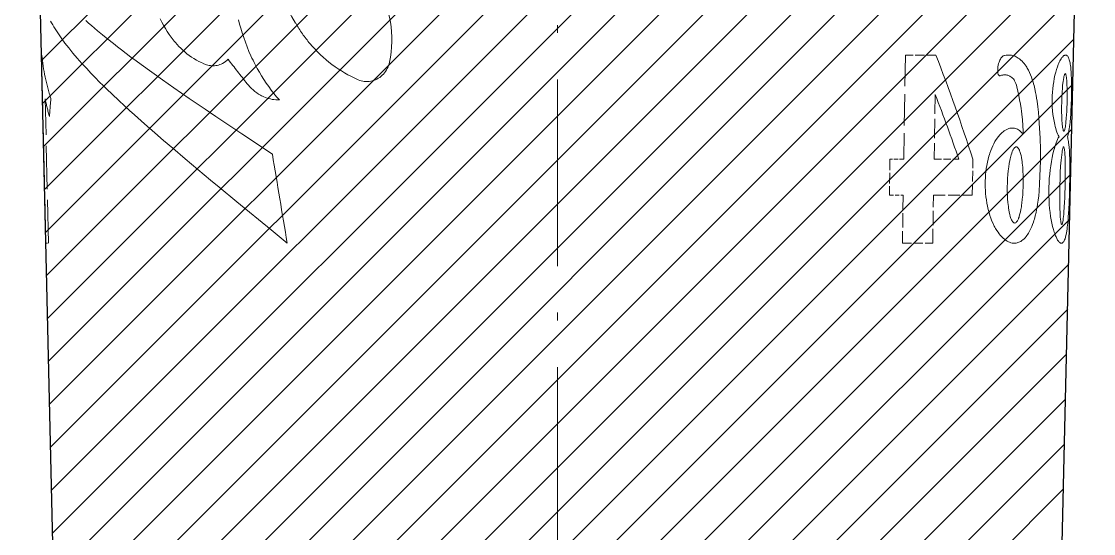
# Model space of a CAD drawing. Extents: x -99 to 297, y 0 to 529.
# Drawn here: x -98.8 to -29.8, y 168.6 to 201.6 of the extents above; entities that cross this region are included whole.
import ezdxf

# ---------------------------------------------------------------- set-up
doc = ezdxf.new("R2010")
doc.units = 0
doc.linetypes.add('DASHDOT', pattern=[18.5, 12, -3, 0.5, -3])
doc.linetypes.add('DASHED', pattern=[15, 12, -3])

msp = doc.modelspace()

# ---------------------------------------------------------------- linework, layer by layer
at = {"color": 7, "linetype": 'DASHDOT', "lineweight": 13}
msp.add_line((-64.337, 111.842), (-64.337, 385.962), dxfattribs=at)
at = {"color": 7, "lineweight": 13}
for p, q in [((-97.541, 199.061), (-30.181, 266.422)), ((-97.477, 196.297), (-29.883, 263.892)), ((-97.413, 193.533), (-29.837, 261.109)), ((-97.349, 190.768), (-29.837, 258.281)), ((-97.285, 188.004), (-29.837, 255.452)), ((-97.221, 185.24), (-29.892, 252.569)), ((-97.157, 182.475), (-29.959, 249.673)), ((-97.093, 179.711), (-30.026, 246.778)), ((-97.029, 176.947), (-30.093, 243.882)), ((-96.965, 174.182), (-30.16, 240.987)), ((-96.901, 171.418), (-30.227, 238.091)), ((-96.837, 168.654), (-30.294, 235.196)), ((-96.773, 165.889), (-30.362, 232.3)), ((-96.708, 163.125), (-30.429, 229.405)), ((-96.644, 160.361), (-30.496, 226.509)), ((-96.58, 157.596), (-30.563, 223.614)), ((-96.516, 154.832), (-30.63, 220.718)), ((-96.452, 152.067), (-30.697, 217.822)), ((-96.668, 149.023), (-30.764, 214.927)), ((-97.784, 145.079), (-30.831, 212.031)), ((-98.639, 141.395), (-30.899, 209.136)), ((-98.837, 138.369), (-30.966, 206.24)), ((-98.837, 135.541), (-31.033, 203.345)), ((-98.836, 132.713), (-31.1, 200.449)), ((-98.682, 130.038), (-31.167, 197.554)), ((-98.288, 127.604), (-31.234, 194.658)), ((-97.7, 125.363), (-31.301, 191.763)), ((-96.948, 123.287), (-31.368, 188.867)), ((-94.505, 122.902), (-31.435, 185.971)), ((-91.676, 122.902), (-31.503, 183.076)), ((-88.848, 122.902), (-31.57, 180.18)), ((-86.019, 122.902), (-31.637, 177.285)), ((-83.191, 122.902), (-31.704, 174.389)), ((-80.363, 122.902), (-31.771, 171.494))]:
    msp.add_line(p, q, dxfattribs=at)
at = {"color": 7, "lineweight": 30}
for p, q in [((-96.437, 151.402), (-98.835, 254.886)), ((-32.237, 151.402), (-29.838, 254.886))]:
    msp.add_line(p, q, dxfattribs=at)
at = {"color": 7, "linetype": 'DASHED', "lineweight": 13, "ltscale": 0.000654411}
msp.add_line((-97.521, 199.423), (-97.548, 199.423), dxfattribs=at)
at = {"color": 7, "linetype": 'DASHED', "lineweight": 13, "ltscale": 0.302865}
msp.add_line((-97.548, 199.423), (-97.267, 187.311), dxfattribs=at)
at = {"color": 7, "linetype": 'DASHED', "lineweight": 13, "ltscale": 0.16784}
msp.add_line((-41.947, 199.423), (-42.052, 192.71), dxfattribs=at)
at = {"color": 7, "linetype": 'DASHED', "lineweight": 13, "ltscale": 0.049118}
msp.add_line((-39.982, 199.423), (-41.947, 199.423), dxfattribs=at)
at = {"color": 7, "linetype": 'DASHED', "lineweight": 13, "ltscale": 0.104349}
msp.add_line((-40.026, 196.883), (-40.097, 192.71), dxfattribs=at)
at = {"color": 7, "linetype": 'DASHED', "lineweight": 13, "ltscale": 0.232499}
msp.add_line((-97.093, 187.311), (-97.307, 196.609), dxfattribs=at)
at = {"color": 7, "linetype": 'DASHED', "lineweight": 13, "ltscale": 0.057491}
msp.add_line((-42.938, 192.71), (-42.973, 190.411), dxfattribs=at)
at = {"color": 7, "linetype": 'DASHED', "lineweight": 13, "ltscale": 0.022157}
msp.add_line((-42.052, 192.71), (-42.938, 192.71), dxfattribs=at)
at = {"color": 7, "linetype": 'DASHED', "lineweight": 13, "ltscale": 0.039902}
msp.add_line((-40.097, 192.71), (-38.5, 192.71), dxfattribs=at)
at = {"color": 7, "linetype": 'DASHED', "lineweight": 13, "ltscale": 0.057495}
msp.add_line((-37.641, 190.411), (-37.598, 192.71), dxfattribs=at)
at = {"color": 7, "linetype": 'DASHED', "lineweight": 13, "ltscale": 0.022121}
msp.add_line((-42.973, 190.411), (-42.088, 190.411), dxfattribs=at)
at = {"color": 7, "linetype": 'DASHED', "lineweight": 13, "ltscale": 0.077489}
msp.add_line((-42.088, 190.411), (-42.136, 187.311), dxfattribs=at)
at = {"color": 7, "linetype": 'DASHED', "lineweight": 13, "ltscale": 0.07749}
msp.add_line((-40.188, 187.311), (-40.136, 190.411), dxfattribs=at)
at = {"color": 7, "linetype": 'DASHED', "lineweight": 13, "ltscale": 0.062362}
msp.add_line((-40.136, 190.411), (-37.641, 190.411), dxfattribs=at)
at = {"color": 7, "linetype": 'DASHED', "lineweight": 13, "ltscale": 0.004345}
msp.add_line((-97.267, 187.311), (-97.093, 187.311), dxfattribs=at)
at = {"color": 7, "linetype": 'DASHED', "lineweight": 13, "ltscale": 0.048703}
msp.add_line((-42.136, 187.311), (-40.188, 187.311), dxfattribs=at)
at = {"color": 7, "linetype": 'DASHED', "lineweight": 13}
for points in [[(-96.969, 201.609), (-96.901, 201.487), (-96.827, 201.359), (-96.749, 201.23), (-96.588, 200.976), (-96.416, 200.718), (-96.231, 200.457), (-96.035, 200.193), (-95.914, 200.036), (-95.79, 199.878), (-95.657, 199.712), (-95.52, 199.546), (-95.24, 199.217), (-94.945, 198.883), (-94.636, 198.546), (-94.369, 198.261), (-94.092, 197.974), (-93.807, 197.685), (-93.587, 197.466), (-93.363, 197.246), (-92.984, 196.88), (-92.593, 196.51), (-92.191, 196.136), (-91.883, 195.853), (-91.568, 195.568), (-90.923, 194.993), (-90.256, 194.409), (-89.686, 193.916), (-89.103, 193.419), (-88.308, 192.747), (-87.494, 192.066), (-86.664, 191.376), (-86.105, 190.914), (-84.968, 189.977), (-82.765, 188.165), (-81.732, 187.311)], [(-82.687, 193.041), (-84.651, 194.348), (-85.61, 194.988), (-86.317, 195.463), (-87.013, 195.933), (-88.035, 196.628), (-88.535, 196.972), (-89.027, 197.312), (-89.749, 197.817), (-90.451, 198.316), (-91.131, 198.808), (-91.462, 199.052), (-91.787, 199.293), (-92.09, 199.521), (-92.387, 199.747), (-92.652, 199.951), (-92.912, 200.154), (-93.267, 200.435), (-93.611, 200.714), (-93.944, 200.99), (-94.329, 201.318), (-94.516, 201.48), (-94.697, 201.641)], [(-89.899, 201.752), (-89.795, 201.542), (-89.687, 201.336), (-89.573, 201.136), (-89.453, 200.941), (-89.331, 200.754), (-89.203, 200.573), (-89.07, 200.398), (-89.002, 200.313), (-88.932, 200.23), (-88.818, 200.1), (-88.701, 199.975), (-88.581, 199.854), (-88.458, 199.737), (-88.331, 199.626), (-88.188, 199.508), (-88.04, 199.396), (-87.89, 199.29), (-87.736, 199.192), (-87.579, 199.099), (-87.418, 199.014), (-87.255, 198.936), (-87.089, 198.865), (-86.921, 198.801)], [(-82.233, 196.533), (-82.413, 196.739), (-82.588, 196.951), (-82.757, 197.168), (-82.922, 197.39), (-83.081, 197.616), (-83.234, 197.847), (-83.383, 198.082), (-83.525, 198.321), (-83.663, 198.564), (-83.794, 198.811), (-83.865, 198.949), (-83.933, 199.088), (-84.001, 199.23), (-84.067, 199.373), (-84.194, 199.66), (-84.313, 199.951), (-84.426, 200.246), (-84.531, 200.544), (-84.63, 200.845), (-84.722, 201.148), (-84.796, 201.413), (-84.865, 201.68)], [(-33.471, 196.447), (-33.499, 196.64), (-33.53, 196.83), (-33.565, 197.017), (-33.613, 197.244), (-33.667, 197.465), (-33.697, 197.573), (-33.727, 197.678), (-33.78, 197.844), (-33.836, 198.003), (-33.897, 198.157), (-33.962, 198.304), (-34.03, 198.444), (-34.103, 198.577), (-34.141, 198.64), (-34.18, 198.702), (-34.241, 198.79), (-34.303, 198.872), (-34.368, 198.95), (-34.436, 199.023), (-34.517, 199.1), (-34.559, 199.136), (-34.602, 199.171), (-34.644, 199.202), (-34.687, 199.231), (-34.754, 199.272), (-34.822, 199.308), (-34.891, 199.339), (-34.961, 199.365), (-35.043, 199.389), (-35.127, 199.407), (-35.211, 199.418), (-35.297, 199.423), (-35.383, 199.421), (-35.47, 199.412), (-35.558, 199.397)], [(-31.516, 194.167), (-31.497, 194.222), (-31.48, 194.282), (-31.447, 194.414), (-31.418, 194.562), (-31.398, 194.682), (-31.38, 194.811), (-31.363, 194.947), (-31.348, 195.09), (-31.322, 195.393), (-31.308, 195.591), (-31.297, 195.796), (-31.277, 196.22), (-31.264, 196.655), (-31.257, 197.09), (-31.257, 197.512), (-31.259, 197.721), (-31.264, 197.923), (-31.271, 198.114), (-31.281, 198.297), (-31.298, 198.526), (-31.309, 198.638), (-31.322, 198.743), (-31.335, 198.834), (-31.349, 198.92), (-31.362, 198.986), (-31.376, 199.048), (-31.397, 199.123), (-31.419, 199.191), (-31.443, 199.25), (-31.469, 199.301), (-31.497, 199.343), (-31.526, 199.377), (-31.554, 199.399), (-31.584, 199.414), (-31.615, 199.422), (-31.647, 199.422), (-31.68, 199.415), (-31.71, 199.402), (-31.741, 199.384), (-31.772, 199.36), (-31.796, 199.339), (-31.821, 199.314), (-31.87, 199.255), (-31.92, 199.184), (-31.961, 199.117), (-32.002, 199.041), (-32.044, 198.958), (-32.074, 198.891), (-32.104, 198.82), (-32.162, 198.667), (-32.218, 198.5), (-32.271, 198.321), (-32.32, 198.125), (-32.364, 197.919), (-32.403, 197.704), (-32.436, 197.482), (-32.463, 197.254), (-32.483, 197.022), (-32.496, 196.788), (-32.501, 196.552), (-32.5, 196.317), (-32.491, 196.073), (-32.474, 195.833), (-32.45, 195.6), (-32.419, 195.374), (-32.381, 195.159), (-32.36, 195.055), (-32.338, 194.955), (-32.306, 194.826), (-32.272, 194.704), (-32.237, 194.589), (-32.195, 194.468), (-32.151, 194.357), (-32.106, 194.257), (-32.06, 194.167)], [(-86.921, 198.801), (-86.838, 198.774), (-86.754, 198.754), (-86.669, 198.739), (-86.583, 198.731), (-86.497, 198.728), (-86.411, 198.732), (-86.326, 198.742), (-86.241, 198.758), (-86.156, 198.779), (-86.073, 198.806), (-85.991, 198.839), (-85.942, 198.862), (-85.894, 198.886), (-85.8, 198.94), (-85.709, 199.002), (-85.621, 199.071), (-85.536, 199.146)], [(-77.159, 197.827), (-77.065, 197.79), (-76.968, 197.76), (-76.869, 197.738), (-76.769, 197.722), (-76.669, 197.714), (-76.565, 197.714), (-76.461, 197.721), (-76.357, 197.736), (-76.255, 197.759), (-76.155, 197.789), (-76.057, 197.827), (-75.962, 197.872), (-75.87, 197.924), (-75.781, 197.982), (-75.697, 198.047), (-75.616, 198.119), (-75.54, 198.197), (-75.469, 198.28), (-75.404, 198.367), (-75.345, 198.46), (-75.291, 198.556), (-75.245, 198.656), (-75.204, 198.759), (-75.171, 198.865), (-75.144, 198.973)], [(-35.558, 199.397), (-35.593, 199.387), (-35.627, 199.373), (-35.65, 199.36), (-35.673, 199.344), (-35.717, 199.308), (-35.759, 199.263), (-35.798, 199.212), (-35.834, 199.154), (-35.864, 199.097), (-35.891, 199.037), (-35.915, 198.973), (-35.932, 198.924), (-35.947, 198.873), (-35.971, 198.767), (-35.989, 198.658), (-36, 198.546), (-36.004, 198.434), (-36.001, 198.322)], [(-36.001, 198.322), (-35.997, 198.279), (-35.989, 198.238), (-35.977, 198.199), (-35.969, 198.177), (-35.959, 198.156), (-35.943, 198.132), (-35.926, 198.113), (-35.906, 198.098), (-35.884, 198.089), (-35.861, 198.086), (-35.838, 198.092)], [(-35.838, 198.092), (-35.761, 198.118), (-35.722, 198.128), (-35.683, 198.136), (-35.631, 198.144), (-35.58, 198.147), (-35.528, 198.147), (-35.471, 198.142), (-35.414, 198.133), (-35.358, 198.118), (-35.303, 198.099), (-35.268, 198.084), (-35.232, 198.067), (-35.197, 198.048), (-35.161, 198.026), (-35.093, 197.977)], [(-31.659, 198.223), (-31.666, 198.221), (-31.674, 198.217), (-31.683, 198.206), (-31.692, 198.192), (-31.701, 198.173), (-31.71, 198.149), (-31.728, 198.091), (-31.741, 198.039), (-31.753, 197.98), (-31.777, 197.845), (-31.794, 197.728), (-31.81, 197.602), (-31.825, 197.459), (-31.839, 197.31), (-31.861, 197.011), (-31.877, 196.7), (-31.887, 196.385), (-31.892, 196.079), (-31.89, 195.775), (-31.883, 195.48), (-31.876, 195.327), (-31.868, 195.18), (-31.859, 195.061), (-31.849, 194.949), (-31.838, 194.853), (-31.826, 194.765), (-31.815, 194.701), (-31.803, 194.644), (-31.793, 194.605), (-31.782, 194.573), (-31.773, 194.553), (-31.764, 194.538), (-31.754, 194.528), (-31.743, 194.524)], [(-31.743, 194.524), (-31.736, 194.526), (-31.729, 194.531), (-31.722, 194.538), (-31.715, 194.549), (-31.705, 194.57), (-31.695, 194.598), (-31.679, 194.656), (-31.664, 194.727), (-31.649, 194.81), (-31.636, 194.902), (-31.624, 195.003), (-31.612, 195.111), (-31.592, 195.341), (-31.576, 195.585), (-31.565, 195.775), (-31.557, 195.969), (-31.544, 196.363), (-31.538, 196.745), (-31.539, 197.121), (-31.542, 197.306), (-31.548, 197.484), (-31.555, 197.647), (-31.565, 197.798), (-31.574, 197.898), (-31.584, 197.989), (-31.593, 198.049), (-31.603, 198.103), (-31.612, 198.142), (-31.622, 198.174), (-31.63, 198.194), (-31.638, 198.209), (-31.649, 198.22), (-31.659, 198.223)], [(-84.309, 197.575), (-84.227, 197.477), (-84.143, 197.382), (-84.038, 197.275), (-83.928, 197.175), (-83.815, 197.081), (-83.697, 196.993), (-83.576, 196.912), (-83.452, 196.84), (-83.389, 196.806), (-83.325, 196.774), (-83.228, 196.73), (-83.13, 196.69), (-83.03, 196.655), (-82.928, 196.624), (-82.815, 196.595), (-82.7, 196.571), (-82.584, 196.553), (-82.467, 196.541), (-82.35, 196.534), (-82.233, 196.533)], [(-35.093, 197.977), (-35.069, 197.956), (-35.045, 197.934), (-34.998, 197.882), (-34.955, 197.823), (-34.915, 197.757), (-34.878, 197.686), (-34.857, 197.638), (-34.837, 197.589), (-34.801, 197.484), (-34.769, 197.371)], [(-34.769, 197.371), (-34.705, 197.101), (-34.647, 196.827), (-34.594, 196.549), (-34.546, 196.267), (-34.503, 195.982), (-34.478, 195.802), (-34.456, 195.622), (-34.416, 195.258), (-34.384, 194.891), (-34.359, 194.521)], [(-33.341, 190.652), (-33.309, 191.139), (-33.284, 191.627), (-33.267, 192.117), (-33.257, 192.607), (-33.256, 193.097), (-33.262, 193.585), (-33.268, 193.829), (-33.275, 194.072), (-33.289, 194.395), (-33.307, 194.716), (-33.328, 195.036), (-33.356, 195.393), (-33.389, 195.748), (-33.428, 196.099), (-33.471, 196.447)], [(-34.431, 194.395), (-34.486, 194.456), (-34.544, 194.511), (-34.603, 194.561), (-34.664, 194.604), (-34.727, 194.641), (-34.788, 194.67), (-34.851, 194.693), (-34.915, 194.71), (-34.979, 194.721), (-35.045, 194.726), (-35.111, 194.724), (-35.178, 194.716), (-35.232, 194.706), (-35.287, 194.691), (-35.341, 194.672), (-35.382, 194.656), (-35.422, 194.637), (-35.503, 194.593), (-35.583, 194.541), (-35.662, 194.482), (-35.724, 194.428), (-35.786, 194.37), (-35.846, 194.308), (-35.889, 194.26), (-35.932, 194.209), (-35.976, 194.154), (-36.019, 194.096), (-36.101, 193.976), (-36.18, 193.848), (-36.254, 193.713), (-36.325, 193.571), (-36.391, 193.423), (-36.452, 193.269), (-36.509, 193.111), (-36.54, 193.017), (-36.569, 192.921), (-36.623, 192.725), (-36.669, 192.526), (-36.709, 192.322), (-36.741, 192.116)], [(-34.359, 194.521), (-34.359, 194.496), (-34.361, 194.471), (-34.368, 194.436), (-34.374, 194.421), (-34.38, 194.407), (-34.386, 194.398), (-34.393, 194.391), (-34.4, 194.386), (-34.408, 194.384), (-34.42, 194.386), (-34.431, 194.395)], [(-32.06, 194.167), (-32.104, 194.083), (-32.148, 193.99), (-32.191, 193.888), (-32.237, 193.771), (-32.282, 193.645), (-32.326, 193.51), (-32.357, 193.405), (-32.388, 193.295), (-32.447, 193.064), (-32.501, 192.82), (-32.55, 192.565), (-32.593, 192.301), (-32.63, 192.028), (-32.661, 191.749), (-32.685, 191.466), (-32.701, 191.189), (-32.711, 190.911), (-32.714, 190.632), (-32.711, 190.355), (-32.701, 190.081), (-32.684, 189.81), (-32.662, 189.545), (-32.633, 189.288), (-32.598, 189.038), (-32.56, 188.81), (-32.517, 188.592), (-32.471, 188.386), (-32.42, 188.194), (-32.366, 188.017), (-32.338, 187.932), (-32.309, 187.852), (-32.28, 187.781), (-32.252, 187.714), (-32.201, 187.608), (-32.176, 187.561), (-32.15, 187.517), (-32.116, 187.465), (-32.082, 187.42), (-32.048, 187.383), (-32.012, 187.352), (-31.977, 187.329), (-31.959, 187.322), (-31.942, 187.316), (-31.919, 187.312), (-31.897, 187.312), (-31.875, 187.316), (-31.859, 187.322), (-31.844, 187.329), (-31.827, 187.34), (-31.812, 187.353), (-31.786, 187.379), (-31.762, 187.411), (-31.738, 187.45), (-31.721, 187.483), (-31.704, 187.52), (-31.673, 187.602), (-31.643, 187.698), (-31.613, 187.818), (-31.585, 187.952), (-31.559, 188.098), (-31.542, 188.216), (-31.525, 188.34), (-31.496, 188.606), (-31.478, 188.8), (-31.462, 189.002), (-31.446, 189.238), (-31.431, 189.482), (-31.408, 189.962), (-31.391, 190.457), (-31.377, 190.959), (-31.369, 191.459), (-31.365, 191.949), (-31.365, 192.227), (-31.368, 192.498), (-31.374, 192.759), (-31.382, 193.009), (-31.393, 193.247), (-31.409, 193.469), (-31.428, 193.675), (-31.44, 193.77), (-31.453, 193.861), (-31.467, 193.946), (-31.482, 194.026), (-31.498, 194.099), (-31.516, 194.167)], [(-34.809, 193.51), (-34.824, 193.509), (-34.839, 193.506), (-34.854, 193.5), (-34.869, 193.493), (-34.899, 193.472), (-34.928, 193.444), (-34.957, 193.409), (-34.986, 193.366), (-35.007, 193.331), (-35.027, 193.292), (-35.066, 193.204), (-35.103, 193.105), (-35.138, 192.997), (-35.161, 192.916), (-35.183, 192.832), (-35.207, 192.734), (-35.228, 192.633), (-35.265, 192.434), (-35.297, 192.228), (-35.328, 191.98), (-35.352, 191.725), (-35.37, 191.467), (-35.382, 191.207), (-35.388, 190.946), (-35.387, 190.687), (-35.381, 190.429), (-35.368, 190.176), (-35.348, 189.926), (-35.335, 189.801), (-35.32, 189.679), (-35.304, 189.563), (-35.286, 189.451), (-35.259, 189.304), (-35.228, 189.165), (-35.193, 189.036), (-35.173, 188.971), (-35.152, 188.911), (-35.132, 188.861), (-35.112, 188.814), (-35.081, 188.755), (-35.049, 188.705), (-35.033, 188.684), (-35.016, 188.665), (-34.99, 188.641), (-34.964, 188.625), (-34.937, 188.614), (-34.91, 188.611)], [(-34.91, 188.611), (-34.895, 188.612), (-34.881, 188.615), (-34.866, 188.621), (-34.851, 188.628), (-34.822, 188.648), (-34.793, 188.677), (-34.765, 188.712), (-34.738, 188.755), (-34.718, 188.791), (-34.699, 188.83), (-34.678, 188.877), (-34.658, 188.928), (-34.635, 188.992), (-34.614, 189.059), (-34.576, 189.193), (-34.543, 189.337), (-34.512, 189.489), (-34.485, 189.647), (-34.466, 189.769), (-34.45, 189.894), (-34.422, 190.143), (-34.399, 190.397), (-34.383, 190.655), (-34.372, 190.915), (-34.366, 191.176), (-34.365, 191.435), (-34.37, 191.693), (-34.381, 191.946), (-34.398, 192.196), (-34.41, 192.326), (-34.423, 192.454), (-34.437, 192.564), (-34.452, 192.671), (-34.476, 192.818), (-34.505, 192.957), (-34.536, 193.086), (-34.555, 193.15), (-34.575, 193.211), (-34.593, 193.261), (-34.613, 193.307), (-34.642, 193.366), (-34.672, 193.416), (-34.688, 193.437), (-34.705, 193.456), (-34.73, 193.479), (-34.756, 193.496), (-34.782, 193.506), (-34.809, 193.51)], [(-31.767, 193.51), (-31.774, 193.507), (-31.782, 193.5), (-31.791, 193.486), (-31.8, 193.465), (-31.81, 193.438), (-31.819, 193.406), (-31.838, 193.325), (-31.851, 193.253), (-31.864, 193.172), (-31.888, 192.991), (-31.906, 192.834), (-31.922, 192.666), (-31.939, 192.471), (-31.954, 192.269), (-31.978, 191.872), (-31.996, 191.46), (-32.009, 191.042), (-32.016, 190.581), (-32.017, 190.132), (-32.014, 189.911), (-32.01, 189.694), (-32.003, 189.495), (-31.995, 189.305), (-31.987, 189.146), (-31.976, 188.998), (-31.963, 188.853), (-31.948, 188.727), (-31.937, 188.661), (-31.926, 188.606), (-31.916, 188.566), (-31.905, 188.537), (-31.898, 188.524), (-31.89, 188.515), (-31.886, 188.512), (-31.881, 188.511)], [(-31.881, 188.511), (-31.873, 188.513), (-31.866, 188.521), (-31.859, 188.532), (-31.851, 188.547), (-31.841, 188.577), (-31.831, 188.615), (-31.814, 188.694), (-31.799, 188.789), (-31.784, 188.904), (-31.77, 189.031), (-31.757, 189.168), (-31.744, 189.314), (-31.723, 189.624), (-31.705, 189.949), (-31.693, 190.201), (-31.683, 190.457), (-31.668, 190.98), (-31.659, 191.441), (-31.656, 191.889), (-31.658, 192.328), (-31.666, 192.693), (-31.673, 192.864), (-31.681, 193.023), (-31.692, 193.168), (-31.704, 193.294), (-31.713, 193.36), (-31.723, 193.416), (-31.733, 193.455), (-31.743, 193.484), (-31.75, 193.497), (-31.757, 193.506), (-31.762, 193.509), (-31.767, 193.51)], [(-36.741, 192.116), (-36.765, 191.918), (-36.785, 191.719), (-36.798, 191.52), (-36.806, 191.319), (-36.809, 191.115), (-36.806, 190.912), (-36.797, 190.709), (-36.782, 190.508), (-36.762, 190.307), (-36.736, 190.109), (-36.702, 189.898), (-36.662, 189.69), (-36.615, 189.487), (-36.562, 189.288), (-36.502, 189.094), (-36.44, 188.915), (-36.373, 188.741), (-36.3, 188.575), (-36.223, 188.415), (-36.182, 188.337), (-36.14, 188.262), (-36.097, 188.19), (-36.054, 188.12), (-35.986, 188.019), (-35.916, 187.923), (-35.844, 187.834), (-35.77, 187.75), (-35.684, 187.662), (-35.64, 187.622), (-35.595, 187.583), (-35.528, 187.53), (-35.459, 187.482), (-35.39, 187.44), (-35.321, 187.404), (-35.241, 187.37), (-35.16, 187.343), (-35.08, 187.324), (-35.04, 187.318), (-35, 187.314), (-34.96, 187.312), (-34.92, 187.312), (-34.867, 187.315), (-34.815, 187.321), (-34.763, 187.332), (-34.703, 187.348), (-34.643, 187.37), (-34.584, 187.396), (-34.527, 187.427), (-34.489, 187.451), (-34.451, 187.476), (-34.378, 187.533), (-34.307, 187.598), (-34.245, 187.663), (-34.184, 187.733), (-34.126, 187.81), (-34.07, 187.891), (-34.034, 187.949), (-33.998, 188.008), (-33.93, 188.133), (-33.87, 188.258), (-33.813, 188.388), (-33.759, 188.525), (-33.709, 188.667), (-33.677, 188.765), (-33.646, 188.864), (-33.589, 189.069), (-33.538, 189.282), (-33.501, 189.456), (-33.467, 189.633), (-33.437, 189.814), (-33.417, 189.951), (-33.398, 190.089), (-33.366, 190.369), (-33.341, 190.652)]]:
    msp.add_lwpolyline(points, dxfattribs=at)
for centre, radius, start, end in [((-23.942, 234.869), 66.279, 203.73029, 210.26391), ((-81.855, 200.402), 6.861, 347.98106, 31.22579), ((-73.075, 206.194), 9.39, 210.23216, 220.00003), ((-73.79, 205.553), 8.43, 219.79012, 246.4381), ((-84.551, 200.651), 13.029, 185.40884, 198.00698), ((-170.114, 149.41), 139.411, 18.0949, 21.02295), ((10.853, 273.211), 121.559, 217.53836, 218.47811), ((-173.699, 145.664), 143.15, 19.18673, 20.96523), ((-84.218, 199.156), 13.335, 191.01343, 196.07591), ((-0.519, 188.596), 96.757, 175.24134, 175.92988), ((2984.728, 701.248), 3109.229, 189.407269, 189.514298)]:
    msp.add_arc(centre, radius, start, end, dxfattribs=at)

doc.saveas('drawing.dxf')
